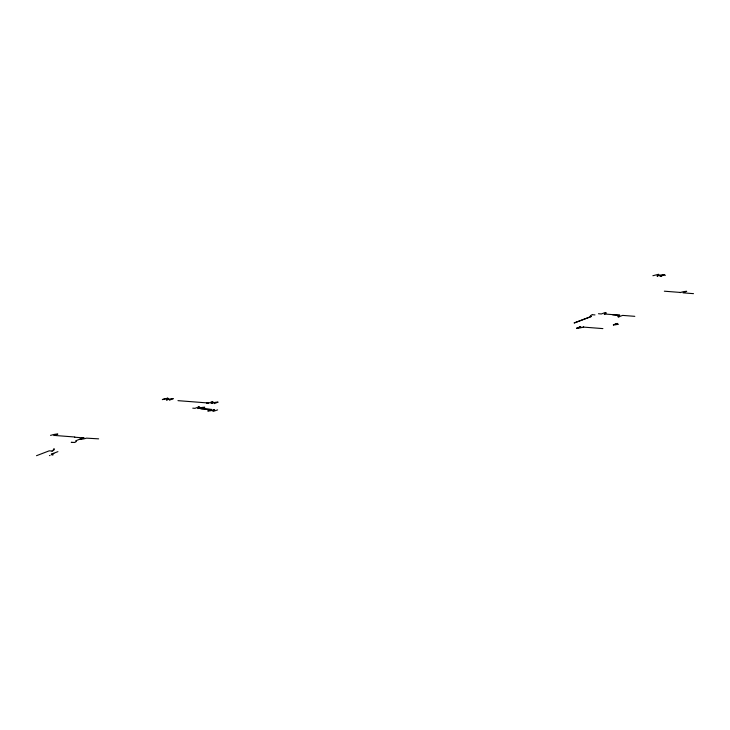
<?xml version="1.0" encoding="UTF-8"?>
<svg xmlns="http://www.w3.org/2000/svg" width="730" height="730" viewBox="0 0 730 730"><rect width="100%" height="100%" fill="white"/><g stroke="black" fill="none" stroke-linecap="round" stroke-linejoin="round"><path stroke-width="1.09" d="M167.352 399.565L166.394 399.967L166.878 399.766A5.046 1.068 -12.8 0 0 167.708 398.27M198.761 408.161L197.803 408.563L198.295 408.362A5.046 1.068 -12.8 0 0 199.126 406.865L198.815 406.802M212.147 403.024L212.284 403.033M213.698 410.059L214.656 409.658L214.173 409.858A5.046 1.068 -12.8 0 0 213.343 411.355L217.622 409.886M657.94 275.648L656.991 276.049L657.465 275.849A5.046 1.068 -12.8 0 0 658.296 274.352M52.031 451.122L52.523 450.921A5.101 1.077 -12.8 0 0 53.363 449.406L54.349 448.85M74.414 442.535L74.907 442.334A5.101 1.077 -12.8 0 0 75.747 440.82L83.01 437.845M604.23 314.183L604.75 313.982A5.046 1.068 -12.8 0 0 605.544 312.486M613.091 314.657L619.788 315.177L619.268 315.378A5.101 1.077 -12.8 0 0 618.429 316.893L618.784 316.929M167.763 398.251L162.443 399.456M167.48 398.242L162.334 399.648M82.7 437.827L74.679 437.206M36.5 455.702L49.211 450.83L52.168 451.058M71.412 442.298L74.551 442.462M53.308 449.406L53.792 449.215M71.285 442.499L71.75 442.325M80.236 439.241L84.023 437.717M51.209 454.224L57.916 451.651M51.721 454.179L53.865 453.357M198.888 406.838L194.974 408.344L192.766 408.17M212.275 401.701L208.351 403.197L206.481 403.06M663.743 274.763L659.957 276.278M660.394 276.314L664.546 274.836M574.099 322.934L591.373 316.455L574.428 322.961M605.316 312.458L601.392 313.964L598.463 313.736M580.268 326.848L576.736 328.208L577.202 328.208M576.919 328.199L580.843 326.693L580.067 326.629M618.702 316.902L622.626 315.397L634.817 316.336M613.291 324.923L616.832 323.563M617.407 323.408L613.483 324.905L614.204 324.932M583.142 327.104L583.681 326.912M680.187 292.63L680.725 292.429A5.101 1.077 -12.8 0 1 686.702 291.316L683.024 292.849L693.5 293.652M167.489 399.575L166.96 399.748A5.046 1.068 -12.8 0 1 172.873 398.662L173.339 398.662L169.36 400.195M198.907 408.17L198.377 408.344A5.046 1.068 -12.8 0 1 204.281 407.258L204.747 407.258L200.641 408.782L211.253 409.594M213.561 410.041L214.091 409.877A5.046 1.068 -12.8 0 1 208.178 410.954L207.712 410.954L211.828 409.439L202.657 408.727M658.086 275.666L657.529 275.84A5.046 1.068 -12.8 0 1 663.47 274.754L663.935 274.754L660.705 276.132M53.253 454.772L51.994 455.118M617.881 324.357L618.52 324.193M616.585 324.622L617.233 324.494M615.326 324.832L615.947 324.75M49.439 455.593L50.06 455.511M80.51 439.25L80.044 439.25L83.348 437.872M652.875 275.73L658.351 274.343M664.346 291.197L680.615 292.456M604.677 314.01L612.762 314.63M612.652 314.831L619.341 315.342M592.304 314.721L594.968 314.922M602.889 328.6L583.243 327.086A5.101 1.077 -12.8 0 1 577.156 328.226M177.965 400.651L208.661 403.024M214.155 403.654L218.133 402.12L217.668 402.12A5.046 1.068 -12.8 0 0 211.727 403.225L211.189 403.416L211.727 403.225A5.046 1.068 -12.8 0 0 212.503 401.728L212.193 401.664M201.215 408.618L202.329 408.7M54.303 435.427L74.779 437.005M98.641 438.849L86.45 438.146A5.101 1.077 -12.8 0 1 80.473 439.268M50.498 435.335L51.428 435.171A5.046 1.068 -12.8 0 1 57.369 434.067L57.834 434.076L53.865 435.6M590.971 316.437L591.026 316.437A5.046 1.068 -12.8 0 1 591.847 314.922M665.203 275.101A5.101 1.077 -12.8 0 1 665.057 275.557"/></g></svg>
